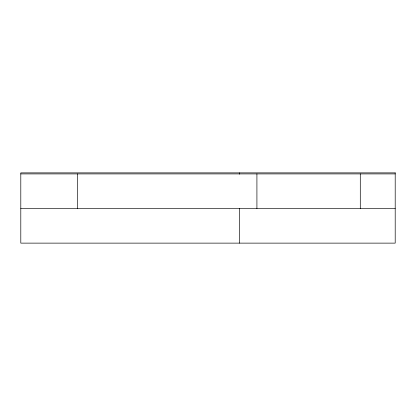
<?xml version="1.0" encoding="UTF-8"?>
<svg xmlns="http://www.w3.org/2000/svg" width="416" height="416" viewBox="0 0 416 416"><rect width="100%" height="100%" fill="white"/><g stroke="black" fill="none" stroke-linecap="round" stroke-linejoin="round"><path stroke-width="0.62" d="M20.8 173.909L395.2 173.909M20.8 208.52L395.2 208.52M360.292 173.909L360.292 208.52M256.916 173.909L256.916 208.52M239.46 172.874L239.46 174.164M239.46 208.52L239.46 243.126M77.652 173.909L77.652 208.52M395.2 172.874L20.8 172.874L20.8 243.126L395.2 243.126L395.2 172.874"/></g></svg>
